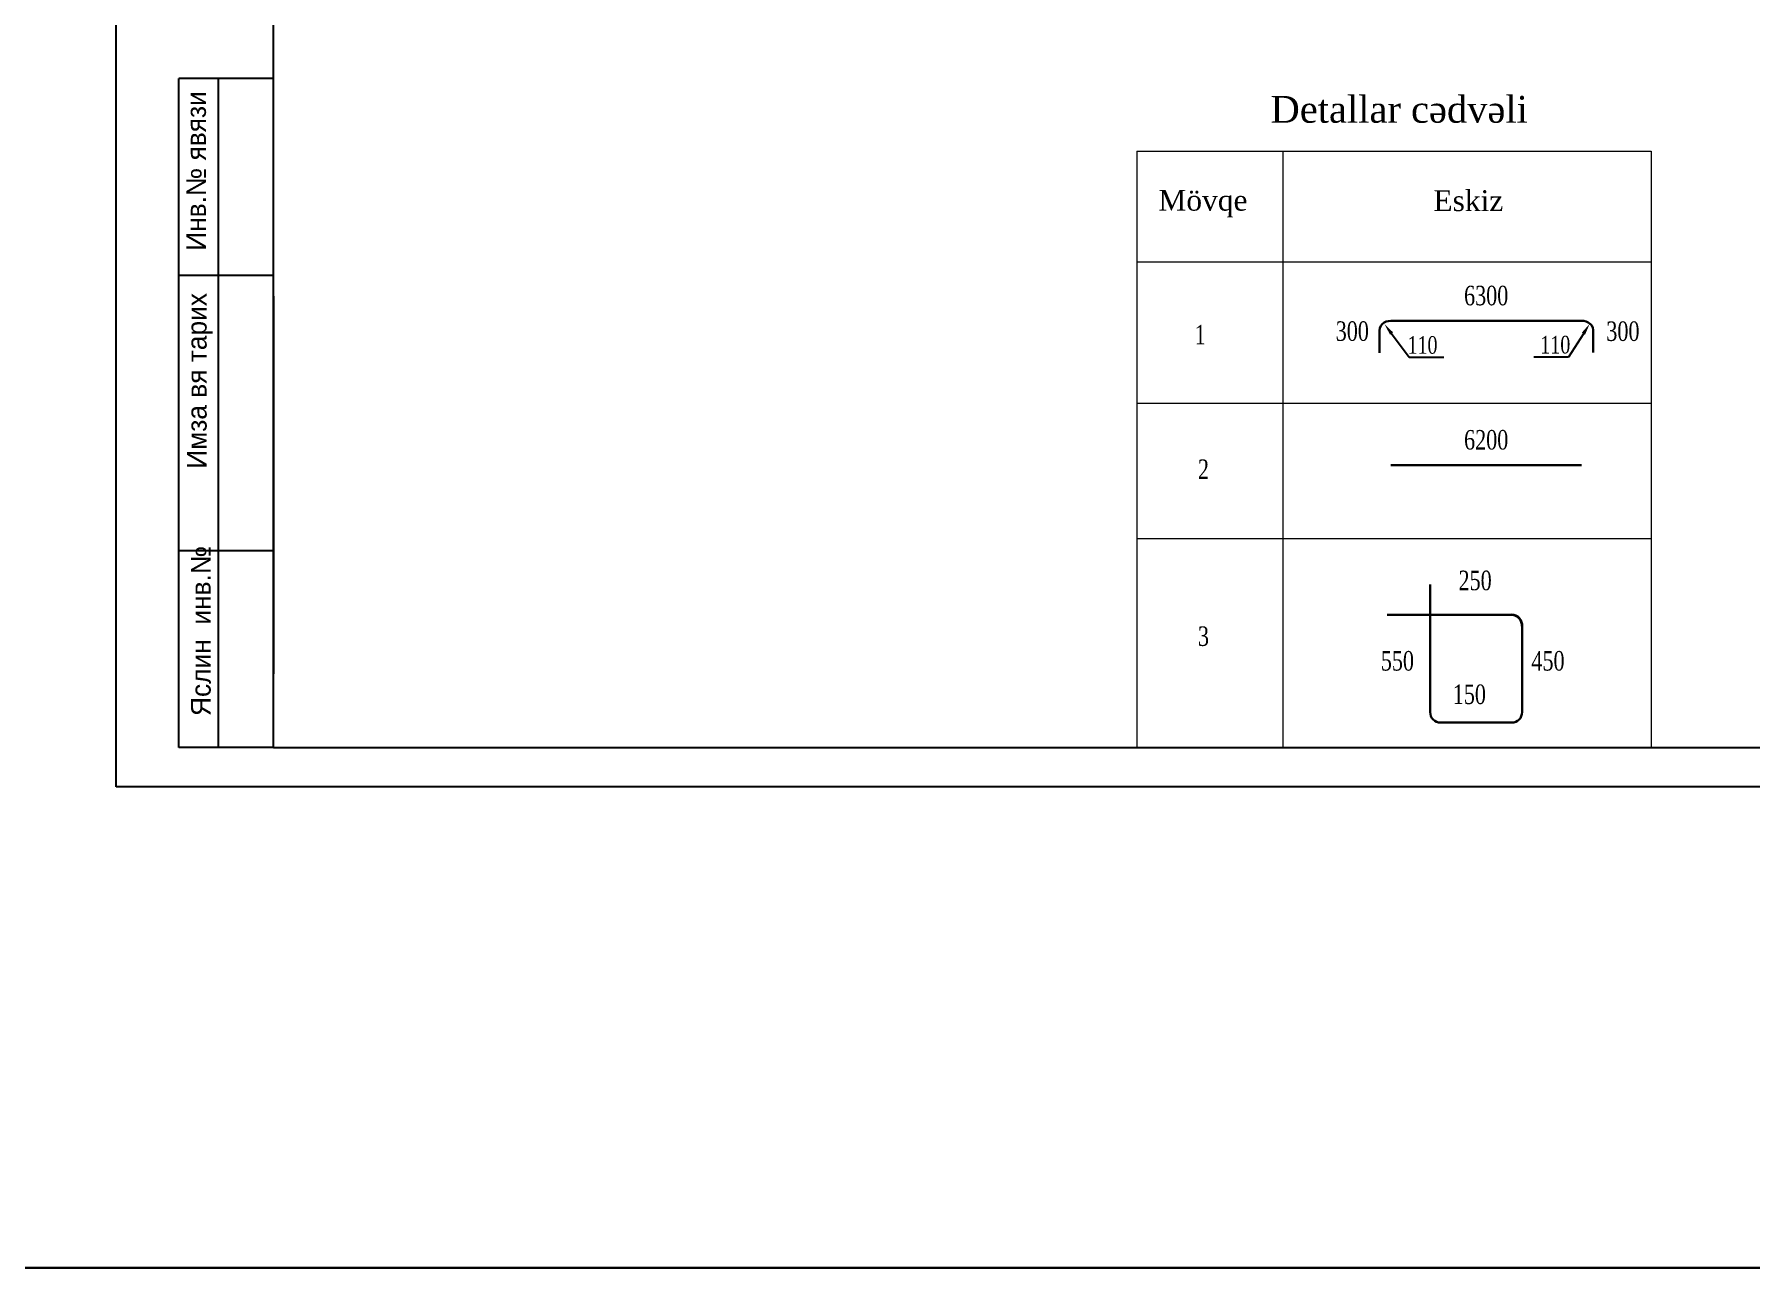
# Model space of a CAD drawing. Header units: millimetres. Extents: x -149347 to 251215, y -2929184 to -2541447.
# Drawn here: x 61614 to 85219, y -2929184 to -2912213 of the extents above; entities that cross this region are included whole.
import ezdxf
from ezdxf import colors
from ezdxf.entities.mleader import LeaderData, LeaderLine
from ezdxf.math import Vec2, Vec3

# ---------------------------------------------------------------- set-up
doc = ezdxf.new("R2010")
doc.units = ezdxf.units.MM
doc.layers.add('030', color=7, linetype='Continuous', lineweight=30)
doc.layers.add('APS_MADEIRA', color=35, linetype='Continuous', lineweight=15)
doc.styles.add('400', font='times.ttf', dxfattribs={"width": 0.75, "height": 300})
doc.styles.add('Arial', font='arial.ttf')
doc.styles.add('CP_ATTR', font='A3TI(LA).TTF')

# ---------------------------------------------------------------- blocks, each defined once
blk = doc.blocks.new('mekteb')
at = {"color": 0, "lineweight": 25}
for p, q in [((99643, -1849866), (99643, -1821466)), ((139843, -1849866), (99643, -1849866))]:
    blk.add_line(p, q, dxfattribs=at)
at = {"color": 0, "lineweight": 25, "ltscale": 15}
for q in [(101643, -1821966), (139343, -1849366)]:
    blk.add_line((101643, -1849366), q, dxfattribs=at)
at = {"lineweight": 25, "ltscale": 0.25}
for p, q in [((100443, -1849366), (100443, -1840866)), ((100943, -1849367), (100943, -1840866))]:
    blk.add_line(p, q, dxfattribs=at)
at = {"lineweight": 25}
for p, q in [((101643, -1840866), (100443, -1840866)), ((101645, -1843366), (100445, -1843366)), ((101645, -1846866), (100445, -1846866)), ((101643, -1849366), (100443, -1849366))]:
    blk.add_line(p, q, dxfattribs=at)
at = {"lineweight": 25, "char_height": 250.01, "width": 5960.07, "attachment_point": 1, "rotation": 90, "style": 'CP_ATTR'}
for s, insert in [('\\pt3143;Инв.№ явязи', (100535, -1843053)), ('\\pt3143;Имза вя тарих', (100544, -1845823)), ('\\pt3143;Яслин  инв.№', (100595, -1848965))]:
    blk.add_mtext(s, dxfattribs=dict(at, insert=insert))

msp = doc.modelspace()

# ---------------------------------------------------------------- linework, layer by layer
at = {"color": 0, "lineweight": 15}
for p, q in [((76776.52679, -2913823.56196), (83852.38317, -2913823.56196)), ((76776.52679, -2913823.56196), (76776.52679, -2922027.81061)), ((78785.81258, -2913823.56196), (78785.81258, -2922027.81061)), ((83852.38317, -2913823.56196), (83852.38317, -2922027.81061)), ((76776.52679, -2915345.72862), (83852.38317, -2915345.72862)), ((76776.52679, -2917289.39661), (83852.38317, -2917289.39661)), ((76776.52679, -2919149.64238), (83852.38317, -2919149.64238)), ((76776.52679, -2922027.81061), (83852.38317, -2922027.81061))]:
    msp.add_line(p, q, dxfattribs=at)
at = {"ltscale": 3}
msp.add_line((64902.79472, -2915814.81722), (64902.79472, -2921012.00065), dxfattribs=at)
at = {"color": 0, "lineweight": 30}
for p, q in [((80810.3495, -2919781.4351), (80810.3495, -2921541.20693)), ((81932.72226, -2920203.0624), (80218.39713, -2920203.0624)), ((82075.51928, -2920345.85966), (82075.51928, -2921541.20693)), ((80953.7195, -2921684.57693), (81932.14905, -2921684.57693))]:
    msp.add_line(p, q, dxfattribs=at)
at = {"color": 3, "lineweight": 30, "ltscale": 15}
msp.add_lwpolyline([(-91597.80098, -2541447.34864), (251214.7936, -2541447.34864), (251214.7936, -2929183.96085), (-91597.80098, -2929183.96085)], close=True, dxfattribs=at)
at = {"color": 0, "lineweight": 30}
for points in [[(80269.79349, -2916158.06055), (82894.21258, -2916156.30101)], [(80113.09277, -2916319.41196), (80113.09277, -2916598.30057)], [(83054.26451, -2916314.32619), (83054.26451, -2916593.21479)], [(80269.79349, -2918143.00567), (82894.21258, -2918141.24612)]]:
    msp.add_lwpolyline(points, dxfattribs=at)
for centre, radius, start, end in [((80254.46706, -2916299.92544), 142.71094, 83.834839334, 187.847993173), ((82912.37895, -2916298.99977), 142.71094, 353.834839334, 97.847993146), ((80953.7195, -2921541.20693), 143.37, 180, 270), ((81932.14928, -2921541.20693), 143.37, 270, 0)]:
    msp.add_arc(centre, radius, start, end, dxfattribs=at)
at = {"color": 7, "lineweight": 35, "ltscale": 15}
msp.add_arc((81932.72243, -2920345.85925), 142.79685, 354.640164647, 90.00007017, dxfattribs=at)
at = {"layer": '030', "color": 0, "lineweight": 30, "ltscale": 5}
msp.add_lwpolyline([(80809.17602, -2920199.50793), (80810.3495, -2919781.4351)], dxfattribs=at)

# ---------------------------------------------------------------- block references
at = {"lineweight": 15, "xscale": 1.082813985422999, "yscale": 1.082813985422999, "zscale": 1.082813985422999}
msp.add_blockref('mekteb', (-45157.8711, -919507.98153), dxfattribs=at)

# ---------------------------------------------------------------- texts
at = {"char_height": 268.515, "width": 235.9266055, "attachment_point": 1, "style": '400'}
for s, insert in [('\\A1;{\\fTimes New Roman|b0|i0|c238|p18;63}00', (81277.04863, -2915673.30423)), ('\\A1;{\\fTimes New Roman|b0|i0|c238|p18;3}0{\\fTimes New Roman|b0|i0|c238|p18;0}', (79511.63214, -2916162.4193)), ('\\A1;{\\fTimes New Roman|b0|i0|c238|p18;3}0{\\fTimes New Roman|b0|i0|c238|p18;0}', (83233.67556, -2916163.74378)), ('{\\fTimes New Roman|b0|i0|c238|p18; }1', (77496.30029, -2916210.50921)), ('\\A1;6{\\fTimes New Roman|b0|i0|c238|p18;2}00', (81277.04863, -2917658.24934)), (' 2', (77541.25133, -2918063.29798)), ('\\A1;{\\fTimes New Roman|b0|i0|c238|p18;25}0', (81200.97314, -2919593.30367)), (' 3', (77541.25133, -2920360.19688)), ('\\A1;5{\\fTimes New Roman|b0|i0|c238|p18;5}0', (80132.0569, -2920699.62971)), ('\\A1;4{\\fTimes New Roman|b0|i0|c238|p18;5}0', (82203.14906, -2920699.62971)), ('\\A1;{\\fTimes New Roman|b0|i0|c238|p18;150}', (81121.60904, -2921159.88577))]:
    msp.add_mtext(s, dxfattribs=dict(at, insert=insert))
at = {"layer": 'APS_MADEIRA', "color": 7, "lineweight": 9, "ltscale": 25, "attachment_point": 1, "style": 'Arial'}
for s, insert, char_height, width in [('{\\fTimes New Roman|b0|i0|c238|p18;Detallar cədvəli}', (78615.93061, -2913061.35554), 368.55, 5848.421109), ('{\\fTimes New Roman|b0|i0|c238|p18;Mövqe}', (77073.02739, -2914353.43242), 286.4249505, 436.8144606), ('\\pxt35;{\\fTimes New Roman|b0|i0|c238|p18;Eskiz}', (80855.19833, -2914359.05466), 286.4249505, 436.8144606)]:
    msp.add_mtext(s, dxfattribs=dict(at, insert=insert, char_height=char_height, width=width))

# ---------------------------------------------------------------- leaders
ml = msp.add_multileader_mtext('Standard')
ml.set_content('{\\C256;110\\fTimes New Roman|b0|i0|c238|p18; }', color=6, style='400')
ml.set_leader_properties()
ml.build(insert=Vec2(0, 0))
ml.multileader.update_dxf_attribs({"text_left_attachment_type": 6, "text_right_attachment_type": 6, "dogleg_length": 1, "arrow_head_size": 162})
ctx = ml.context
ctx.base_point, ctx.char_height, ctx.arrow_head_size, ctx.landing_gap_size, ctx.plane_origin = Vec3(80523.88771, -2916657.8131), 243, 162, 0.081, Vec3(77348.49608, -2918594.16947)
ctx.left_attachment, ctx.right_attachment, ctx.text_align_type = 6, 6, 1
notes = []
notes.append((ctx, [(0, (1, 1, 0), (80523.07771, -2916657.8131), (1, 0), 0.81, [(0, [(80182.92727, -2916200.50633)], 0, [])])]))
ctx.mtext.insert, ctx.mtext.alignment, ctx.mtext.flow_direction = Vec3(80705.23322, -2916366.2131), 2, 5
ml = msp.add_multileader_mtext('Standard')
ml.set_content('{\\C256;110\\fTimes New Roman|b0|i0|c238|p18; }', color=6, style='400')
ml.set_leader_properties()
ml.build(insert=Vec2(0, 0))
ml.multileader.update_dxf_attribs({"text_left_attachment_type": 6, "text_right_attachment_type": 6, "dogleg_length": 1, "arrow_head_size": 162})
ctx = ml.context
ctx.base_point, ctx.char_height, ctx.arrow_head_size, ctx.landing_gap_size, ctx.plane_origin = Vec3(82350.55517, -2916653.92366), 243, 162, 0.081, Vec3(80170.99207, -2918590.28003)
ctx.left_attachment, ctx.right_attachment, ctx.text_align_type = 6, 6, 1
notes.append((ctx, [(1, (1, 1, 0), (82714.05619, -2916653.92366), (-1, 0), 0.81, [(0, [(83005.42326, -2916196.61689)], 0, [])])]))
ctx.mtext.insert, ctx.mtext.alignment, ctx.mtext.flow_direction = Vec3(82531.90068, -2916362.32366), 2, 5
for ctx, leaders in notes:
    for number, flags, end, landing, length, lines in leaders:
        leader = LeaderData()
        leader.index, (leader.has_last_leader_line, leader.has_dogleg_vector, leader.attachment_direction) = number, flags
        leader.last_leader_point, leader.dogleg_vector, leader.dogleg_length = Vec3(end), Vec3(landing), length
        for number, points, colour, breaks in lines:
            line = LeaderLine()
            line.index, line.vertices, line.color, line.breaks = number, Vec3.list(points), colors.encode_raw_color(colour), breaks
            leader.lines.append(line)
        ctx.leaders.append(leader)

doc.saveas('drawing.dxf')
